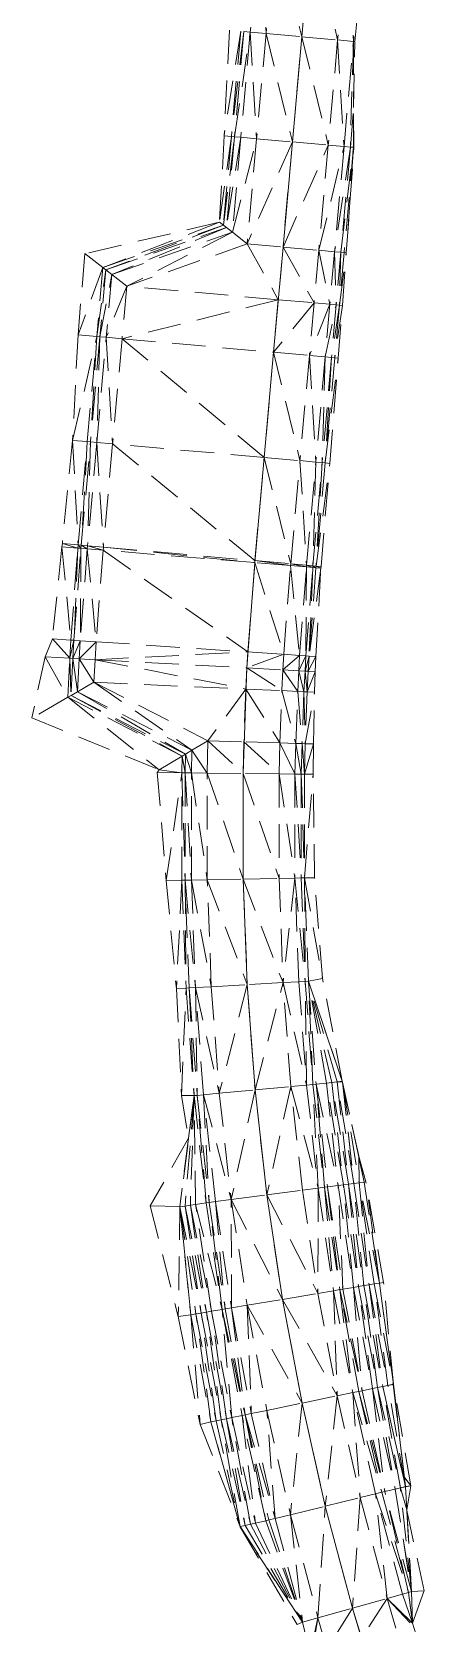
# Model space of a CAD drawing. Header units: metres. Extents: x -162 to 309, y -515 to 446.
# Drawn here: x -161.9 to -123.9, y 172.9 to 323.5 of the extents above; entities that cross this region are included whole.
import ezdxf

# ---------------------------------------------------------------- set-up
doc = ezdxf.new("R2010")
doc.units = ezdxf.units.M
doc.linetypes.add('HIDDEN', pattern=[9.525, 6.35, -3.175])
doc.layers.add('SURF30BREAK', color=8, linetype='Continuous', lineweight=0)
doc.layers.add('SURF31FEATURE', color=8, linetype='Continuous', lineweight=0)

msp = doc.modelspace()

# ---------------------------------------------------------------- linework, layer by layer
at = {"layer": 'SURF30BREAK', "color": 30, "linetype": 'HIDDEN', "lineweight": 0, "ltscale": 0.5}
for p, q in [((-140.37, 333.47, 268.75), (-141.26, 323.51, 269.16)), ((-140.37, 333.47, 268.75), (-139.76, 323.37, 269.13)), ((-138.87, 333.33, 268.72), (-139.76, 323.37, 269.13)), ((-138.87, 333.33, 268.72), (-136.38, 323.07, 269.04)), ((-136.38, 323.07, 269.04), (-135.49, 333.03, 268.63)), ((-135.49, 333.03, 268.63), (-132.99, 322.77, 268.96)), ((-132.1, 332.73, 268.55), (-132.99, 322.77, 268.96)), ((-132.1, 332.73, 268.55), (-131.5, 322.63, 268.99)), ((-130.61, 332.59, 268.58), (-131.5, 322.63, 268.99)), ((-130.61, 332.59, 268.58), (-131.38, 322.63, 268.91)), ((-131.38, 322.63, 268.91), (-130.31, 332.57, 268.38)), ((-143.24, 323.68, 270.25), (-143.73, 313.69, 270.35)), ((-142.16, 323.59, 269.16), (-143.73, 313.69, 270.35)), ((-142.16, 323.59, 269.16), (-143.05, 313.63, 269.67)), ((-141.86, 323.56, 268.86), (-143.05, 313.63, 269.67)), ((-141.86, 323.56, 268.86), (-142.75, 313.6, 269.37)), ((-142.75, 313.6, 269.37), (-141.26, 323.51, 269.16)), ((-141.26, 323.51, 269.16), (-142.15, 313.55, 269.67)), ((-141.86, 323.56, 268.86), (-141.26, 323.51, 269.16)), ((-141.26, 323.51, 269.16), (-139.76, 323.37, 269.13)), ((-141.26, 323.51, 269.16), (-140.66, 313.41, 269.64)), ((-139.76, 323.37, 269.13), (-140.66, 313.41, 269.64)), ((-139.76, 323.37, 269.13), (-136.38, 323.07, 269.04)), ((-139.76, 323.37, 269.13), (-137.27, 313.11, 269.55)), ((-137.27, 313.11, 269.55), (-136.38, 323.07, 269.04)), ((-136.38, 323.07, 269.04), (-132.99, 322.77, 268.96)), ((-136.38, 323.07, 269.04), (-133.88, 312.81, 269.47)), ((-132.99, 322.77, 268.96), (-133.88, 312.81, 269.47)), ((-132.99, 322.77, 268.96), (-131.5, 322.63, 268.99)), ((-132.99, 322.77, 268.96), (-132.39, 312.67, 269.5)), ((-132.39, 312.67, 269.5), (-131.5, 322.63, 268.99)), ((-131.5, 322.63, 268.99), (-131.79, 312.62, 269.2)), ((-131.5, 322.63, 268.99), (-131.38, 322.63, 268.91)), ((-131.5, 322.63, 268.99), (-131.49, 316.37, 269.31)), ((-131.49, 316.37, 269.31), (-131.38, 322.63, 268.91)), ((-131.79, 312.62, 269.2), (-131.49, 316.37, 269.31)), ((-131.49, 312.6, 269.5), (-131.49, 316.37, 269.31)), ((-131.45, 312.59, 269.54), (-131.49, 316.37, 269.31)), ((-143.73, 313.69, 270.35), (-144.17, 305.5, 270.65)), ((-143.05, 313.63, 269.67), (-144.17, 305.5, 270.65)), ((-143.05, 313.63, 269.67), (-143.8, 305.21, 270.17)), ((-143.8, 305.21, 270.17), (-142.75, 313.6, 269.37)), ((-143.73, 313.69, 270.35), (-143.05, 313.63, 269.67)), ((-142.75, 313.6, 269.37), (-143.52, 304.99, 269.87)), ((-142.15, 313.55, 269.67), (-143.52, 304.99, 269.87)), ((-143.05, 313.63, 269.67), (-142.75, 313.6, 269.37)), ((-142.15, 313.55, 269.67), (-142.95, 304.55, 270.17)), ((-142.75, 313.6, 269.37), (-142.15, 313.55, 269.67)), ((-140.66, 313.41, 269.64), (-142.15, 313.55, 269.67)), ((-142.95, 304.55, 270.17), (-140.66, 313.41, 269.64)), ((-140.66, 313.41, 269.64), (-141.55, 303.45, 270.14)), ((-137.27, 313.11, 269.55), (-141.55, 303.45, 270.14)), ((-140.66, 313.41, 269.64), (-137.27, 313.11, 269.55)), ((-137.27, 313.11, 269.55), (-138.16, 303.15, 270.06)), ((-138.16, 303.15, 270.06), (-133.88, 312.81, 269.47)), ((-137.27, 313.11, 269.55), (-133.88, 312.81, 269.47)), ((-133.88, 312.81, 269.47), (-134.77, 302.85, 269.97)), ((-134.77, 302.85, 269.97), (-132.39, 312.67, 269.5)), ((-133.88, 312.81, 269.47), (-132.39, 312.67, 269.5)), ((-132.39, 312.67, 269.5), (-133.28, 302.71, 270)), ((-131.79, 312.62, 269.2), (-133.28, 302.71, 270)), ((-131.79, 312.62, 269.2), (-132.68, 302.66, 269.7)), ((-132.68, 302.66, 269.7), (-131.49, 312.59, 269.5)), ((-132.39, 312.67, 269.5), (-131.79, 312.62, 269.2)), ((-131.49, 312.59, 269.5), (-132.38, 302.63, 270)), ((-132.18, 302.61, 270.21), (-131.45, 312.59, 269.54)), ((-131.49, 312.59, 269.5), (-132.18, 302.61, 270.21)), ((-131.79, 312.62, 269.2), (-131.49, 312.6, 269.5)), ((-131.49, 312.59, 269.5), (-131.79, 312.62, 269.2)), ((-131.49, 312.6, 269.5), (-131.49, 312.59, 269.5)), ((-131.45, 312.59, 269.54), (-131.49, 312.6, 269.5)), ((-131.45, 312.59, 269.54), (-131.49, 312.59, 269.5)), ((-144.17, 305.5, 270.65), (-156.91, 302.53, 272.87)), ((-144.17, 305.5, 270.65), (-155.2, 301.21, 270.7)), ((-155.2, 301.21, 270.7), (-143.8, 305.21, 270.17)), ((-143.8, 305.21, 270.17), (-154.92, 300.99, 270.4)), ((-154.92, 300.99, 270.4), (-143.52, 304.99, 269.87)), ((-143.52, 304.99, 269.87), (-154.36, 300.55, 270.7)), ((-154.36, 300.55, 270.7), (-142.95, 304.55, 270.17)), ((-142.95, 304.55, 270.17), (-152.95, 299.45, 270.67)), ((-144.17, 305.5, 270.65), (-143.8, 305.21, 270.17)), ((-143.8, 305.21, 270.17), (-143.52, 304.99, 269.87)), ((-143.52, 304.99, 269.87), (-142.95, 304.55, 270.17)), ((-142.95, 304.55, 270.17), (-141.55, 303.45, 270.14)), ((-141.55, 303.45, 270.14), (-152.95, 299.45, 270.67)), ((-141.55, 303.45, 270.14), (-138.16, 303.15, 270.06)), ((-141.55, 303.45, 270.14), (-138.61, 298.17, 270.31)), ((-138.16, 303.15, 270.06), (-138.61, 298.17, 270.31)), ((-138.16, 303.15, 270.06), (-134.77, 302.85, 269.97)), ((-138.16, 303.15, 270.06), (-135.22, 297.87, 270.23)), ((-156.91, 302.53, 272.87), (-157.56, 294.84, 272.74)), ((-156.91, 302.53, 272.87), (-155.2, 301.21, 270.7)), ((-134.77, 302.85, 269.97), (-135.22, 297.87, 270.23)), ((-134.77, 302.85, 269.97), (-133.28, 302.71, 270)), ((-134.77, 302.85, 269.97), (-133.73, 297.73, 270.26)), ((-133.28, 302.71, 270), (-133.73, 297.73, 270.26)), ((-133.28, 302.71, 270), (-132.68, 302.66, 269.7)), ((-133.28, 302.71, 270), (-133.13, 297.68, 269.96)), ((-132.68, 302.66, 269.7), (-133.13, 297.68, 269.96)), ((-132.68, 302.66, 269.7), (-132.83, 297.65, 270.26)), ((-132.38, 302.63, 270), (-132.83, 297.65, 270.26)), ((-132.83, 297.65, 270.26), (-132.18, 302.61, 270.21)), ((-132.68, 302.66, 269.7), (-132.38, 302.63, 270)), ((-132.54, 297.63, 270.55), (-132.18, 302.61, 270.21)), ((-132.38, 302.63, 270), (-132.18, 302.61, 270.21)), ((-155.2, 301.21, 270.7), (-157.56, 294.84, 272.74)), ((-155.2, 301.21, 270.7), (-155.78, 294.69, 270.96)), ((-155.78, 294.69, 270.96), (-154.92, 300.99, 270.4)), ((-154.92, 300.99, 270.4), (-155.49, 294.66, 270.66)), ((-155.49, 294.66, 270.66), (-154.36, 300.55, 270.7)), ((-155.2, 301.21, 270.7), (-154.92, 300.99, 270.4)), ((-154.92, 300.99, 270.4), (-154.36, 300.55, 270.7)), ((-154.36, 300.55, 270.7), (-154.89, 294.61, 270.96)), ((-154.36, 300.55, 270.7), (-152.95, 299.45, 270.67)), ((-152.95, 299.45, 270.67), (-154.89, 294.61, 270.96)), ((-152.95, 299.45, 270.67), (-153.39, 294.47, 270.93)), ((-138.61, 298.17, 270.31), (-152.95, 299.45, 270.67)), ((-138.61, 298.17, 270.31), (-153.39, 294.47, 270.93)), ((-138.61, 298.17, 270.31), (-139.05, 293.19, 270.57)), ((-135.22, 297.87, 270.23), (-139.05, 293.19, 270.57)), ((-138.61, 298.17, 270.31), (-135.22, 297.87, 270.23)), ((-135.22, 297.87, 270.23), (-135.67, 292.89, 270.48)), ((-133.73, 297.73, 270.26), (-135.67, 292.89, 270.48)), ((-135.22, 297.87, 270.23), (-133.73, 297.73, 270.26)), ((-133.73, 297.73, 270.26), (-134.17, 292.75, 270.51)), ((-134.17, 292.75, 270.51), (-133.13, 297.68, 269.96)), ((-133.73, 297.73, 270.26), (-133.13, 297.68, 269.96)), ((-133.13, 297.68, 269.96), (-133.57, 292.7, 270.21)), ((-132.83, 297.65, 270.26), (-133.57, 292.7, 270.21)), ((-132.83, 297.65, 270.26), (-133.27, 292.67, 270.51)), ((-132.54, 297.63, 270.55), (-133.27, 292.67, 270.51)), ((-133.13, 297.68, 269.96), (-132.83, 297.65, 270.26)), ((-132.95, 292.64, 270.84), (-132.54, 297.63, 270.55)), ((-132.83, 297.65, 270.26), (-132.54, 297.63, 270.55)), ((-157.56, 294.84, 272.74), (-158.07, 284.85, 272.86)), ((-158.07, 284.85, 272.86), (-155.78, 294.69, 270.96)), ((-157.56, 294.84, 272.74), (-155.78, 294.69, 270.96)), ((-156.68, 284.73, 271.47), (-155.78, 294.69, 270.96)), ((-155.78, 294.69, 270.96), (-156.38, 284.7, 271.17)), ((-155.49, 294.66, 270.66), (-156.38, 284.7, 271.17)), ((-155.78, 294.69, 270.96), (-155.49, 294.66, 270.66)), ((-155.49, 294.66, 270.66), (-155.78, 284.65, 271.47)), ((-155.78, 284.65, 271.47), (-154.89, 294.61, 270.96)), ((-155.49, 294.66, 270.66), (-154.89, 294.61, 270.96)), ((-154.89, 294.61, 270.96), (-153.39, 294.47, 270.93)), ((-154.89, 294.61, 270.96), (-154.29, 284.51, 271.44)), ((-153.39, 294.47, 270.93), (-154.29, 284.51, 271.44)), ((-153.39, 294.47, 270.93), (-139.05, 293.19, 270.57)), ((-153.39, 294.47, 270.93), (-139.94, 283.23, 271.08)), ((-139.05, 293.19, 270.57), (-139.94, 283.23, 271.08)), ((-139.05, 293.19, 270.57), (-135.67, 292.89, 270.48)), ((-139.05, 293.19, 270.57), (-136.56, 282.93, 270.99)), ((-135.67, 292.89, 270.48), (-136.56, 282.93, 270.99)), ((-135.67, 292.89, 270.48), (-134.17, 292.75, 270.51)), ((-135.67, 292.89, 270.48), (-135.06, 282.79, 271.02)), ((-134.17, 292.75, 270.51), (-135.06, 282.79, 271.02)), ((-134.17, 292.75, 270.51), (-134.46, 282.74, 270.72)), ((-133.57, 292.7, 270.21), (-134.46, 282.74, 270.72)), ((-134.17, 292.75, 270.51), (-133.57, 292.7, 270.21)), ((-133.57, 292.7, 270.21), (-134.17, 282.71, 271.02)), ((-133.27, 292.67, 270.51), (-134.17, 282.71, 271.02)), ((-134.17, 282.71, 271.02), (-132.95, 292.64, 270.84)), ((-133.74, 282.67, 271.45), (-132.95, 292.64, 270.84)), ((-133.57, 292.7, 270.21), (-133.27, 292.67, 270.51)), ((-133.27, 292.67, 270.51), (-132.95, 292.64, 270.84)), ((-158.07, 284.85, 272.86), (-159.04, 275.09, 273.46)), ((-158.07, 284.85, 272.86), (-156.68, 284.73, 271.47)), ((-158.07, 284.85, 272.86), (-157.55, 274.95, 271.96)), ((-157.55, 274.95, 271.96), (-156.68, 284.73, 271.47)), ((-156.68, 284.73, 271.47), (-157.25, 274.93, 271.66)), ((-157.25, 274.93, 271.66), (-156.38, 284.7, 271.17)), ((-156.68, 284.73, 271.47), (-156.38, 284.7, 271.17)), ((-156.38, 284.7, 271.17), (-156.65, 274.87, 271.96)), ((-155.78, 284.65, 271.47), (-156.65, 274.87, 271.96)), ((-156.38, 284.7, 271.17), (-155.78, 284.65, 271.47)), ((-155.78, 284.65, 271.47), (-154.29, 284.51, 271.44)), ((-155.78, 284.65, 271.47), (-155.16, 274.74, 271.93)), ((-154.29, 284.51, 271.44), (-155.16, 274.74, 271.93)), ((-139.94, 283.23, 271.08), (-154.29, 284.51, 271.44)), ((-154.29, 284.51, 271.44), (-140.82, 273.46, 271.57)), ((-140.82, 273.46, 271.57), (-139.94, 283.23, 271.08)), ((-139.94, 283.23, 271.08), (-136.56, 282.93, 270.99)), ((-139.94, 283.23, 271.08), (-137.43, 273.16, 271.48)), ((-137.43, 273.16, 271.48), (-136.56, 282.93, 270.99)), ((-136.56, 282.93, 270.99), (-135.06, 282.79, 271.02)), ((-136.56, 282.93, 270.99), (-135.94, 273.03, 271.51)), ((-135.94, 273.03, 271.51), (-135.06, 282.79, 271.02)), ((-135.06, 282.79, 271.02), (-135.34, 272.98, 271.21)), ((-135.34, 272.98, 271.21), (-134.46, 282.74, 270.72)), ((-135.06, 282.79, 271.02), (-134.46, 282.74, 270.72)), ((-134.46, 282.74, 270.72), (-135.04, 272.95, 271.51)), ((-134.17, 282.71, 271.02), (-135.04, 272.95, 271.51)), ((-135.04, 272.95, 271.51), (-133.74, 282.67, 271.45)), ((-134.56, 272.91, 271.99), (-133.74, 282.67, 271.45)), ((-134.46, 282.74, 270.72), (-134.17, 282.71, 271.02)), ((-134.17, 282.71, 271.02), (-133.74, 282.67, 271.45)), ((-159.08, 274.77, 273.48), (-159.98, 266.06, 274.27)), ((-159.04, 275.09, 273.46), (-159.08, 274.77, 273.48)), ((-157.58, 274.65, 271.97), (-159.08, 274.77, 273.48)), ((-159.08, 274.77, 273.48), (-158.24, 265.94, 272.53)), ((-159.04, 275.09, 273.46), (-157.55, 274.95, 271.96)), ((-159.04, 275.09, 273.46), (-157.58, 274.65, 271.97)), ((-158.24, 265.94, 272.53), (-157.58, 274.65, 271.97)), ((-157.58, 274.65, 271.97), (-157.94, 265.92, 272.23)), ((-157.94, 265.92, 272.23), (-157.28, 274.63, 271.67)), ((-157.58, 274.65, 271.97), (-157.55, 274.95, 271.96)), ((-157.58, 274.65, 271.97), (-157.28, 274.63, 271.67)), ((-157.55, 274.95, 271.96), (-157.25, 274.93, 271.66)), ((-157.55, 274.95, 271.96), (-157.28, 274.63, 271.67)), ((-157.28, 274.63, 271.67), (-157.34, 265.88, 272.53)), ((-156.68, 274.58, 271.97), (-157.34, 265.88, 272.53)), ((-157.25, 274.93, 271.66), (-157.28, 274.63, 271.67)), ((-157.28, 274.63, 271.67), (-156.68, 274.58, 271.97)), ((-157.25, 274.93, 271.66), (-156.65, 274.87, 271.96)), ((-157.25, 274.93, 271.66), (-156.68, 274.58, 271.97)), ((-156.65, 274.87, 271.96), (-156.68, 274.58, 271.97)), ((-156.68, 274.58, 271.97), (-155.19, 274.45, 271.94)), ((-156.68, 274.58, 271.97), (-155.85, 265.78, 272.5)), ((-156.65, 274.87, 271.96), (-155.16, 274.74, 271.93)), ((-156.65, 274.87, 271.96), (-155.19, 274.45, 271.94)), ((-155.19, 274.45, 271.94), (-155.85, 265.78, 272.5)), ((-155.16, 274.74, 271.93), (-155.19, 274.45, 271.94)), ((-140.83, 273.27, 271.58), (-155.19, 274.45, 271.94)), ((-155.19, 274.45, 271.94), (-141.48, 264.82, 271.93)), ((-155.16, 274.74, 271.93), (-140.82, 273.46, 271.57)), ((-155.16, 274.74, 271.93), (-140.83, 273.27, 271.58)), ((-141.48, 264.82, 271.93), (-140.83, 273.27, 271.58)), ((-140.82, 273.46, 271.57), (-140.83, 273.27, 271.58)), ((-137.45, 272.99, 271.49), (-140.83, 273.27, 271.58)), ((-140.83, 273.27, 271.58), (-138.09, 264.59, 271.79)), ((-140.82, 273.46, 271.57), (-137.43, 273.16, 271.48)), ((-140.82, 273.46, 271.57), (-137.45, 272.99, 271.49)), ((-138.09, 264.59, 271.79), (-137.45, 272.99, 271.49)), ((-137.43, 273.16, 271.48), (-137.45, 272.99, 271.49)), ((-135.95, 272.87, 271.52), (-137.45, 272.99, 271.49)), ((-137.45, 272.99, 271.49), (-136.59, 264.49, 271.82)), ((-137.43, 273.16, 271.48), (-135.94, 273.03, 271.51)), ((-137.43, 273.16, 271.48), (-135.95, 272.87, 271.52)), ((-136.59, 264.49, 271.82), (-135.95, 272.87, 271.52)), ((-135.95, 272.87, 271.52), (-135.99, 264.45, 271.52)), ((-135.99, 264.45, 271.52), (-135.35, 272.82, 271.22)), ((-135.94, 273.03, 271.51), (-135.95, 272.87, 271.52)), ((-135.35, 272.82, 271.22), (-135.95, 272.87, 271.52)), ((-135.94, 273.03, 271.51), (-135.34, 272.98, 271.21)), ((-135.94, 273.03, 271.51), (-135.35, 272.82, 271.22)), ((-135.35, 272.82, 271.22), (-135.69, 264.43, 271.82)), ((-135.05, 272.79, 271.52), (-135.69, 264.43, 271.82)), ((-134.58, 272.75, 272), (-135.69, 264.43, 271.82)), ((-135.34, 272.98, 271.21), (-135.35, 272.82, 271.22)), ((-135.35, 272.82, 271.22), (-135.05, 272.79, 271.52)), ((-135.34, 272.98, 271.21), (-135.04, 272.95, 271.51)), ((-135.34, 272.98, 271.21), (-135.05, 272.79, 271.52)), ((-135.04, 272.95, 271.51), (-135.05, 272.79, 271.52)), ((-134.58, 272.75, 272), (-135.05, 272.79, 271.52)), ((-135.05, 264.39, 272.47), (-134.58, 272.75, 272)), ((-135.04, 272.95, 271.51), (-134.56, 272.91, 271.99)), ((-135.04, 272.95, 271.51), (-134.58, 272.75, 272)), ((-134.58, 272.75, 272), (-134.56, 272.91, 271.99)), ((-159.98, 266.06, 274.27), (-160.67, 264.34, 274.92)), ((-159.98, 266.06, 274.27), (-158.24, 265.94, 272.53)), ((-159.98, 266.06, 274.27), (-158.34, 264.21, 272.6)), ((-158.24, 265.94, 272.53), (-158.34, 264.21, 272.6)), ((-158.34, 264.21, 272.6), (-157.94, 265.92, 272.23)), ((-158.24, 265.94, 272.53), (-157.94, 265.92, 272.23)), ((-157.94, 265.92, 272.23), (-158.04, 264.2, 272.3)), ((-157.34, 265.88, 272.53), (-158.04, 264.2, 272.3)), ((-157.94, 265.92, 272.23), (-157.34, 265.88, 272.53)), ((-157.34, 265.88, 272.53), (-157.44, 264.16, 272.6)), ((-157.44, 264.16, 272.6), (-155.85, 265.78, 272.5)), ((-157.34, 265.88, 272.53), (-155.85, 265.78, 272.5)), ((-155.85, 265.78, 272.5), (-155.95, 264.08, 272.57)), ((-155.85, 265.78, 272.5), (-141.48, 264.82, 271.93)), ((-160.67, 264.34, 274.92), (-161.93, 258.56, 276.58)), ((-160.67, 264.34, 274.92), (-158.34, 264.21, 272.6)), ((-160.67, 264.34, 274.92), (-158.53, 260.52, 272.66)), ((-158.53, 260.52, 272.66), (-158.34, 264.21, 272.6)), ((-158.34, 264.21, 272.6), (-158.04, 264.2, 272.3)), ((-158.34, 264.21, 272.6), (-158.22, 260.7, 272.36)), ((-158.04, 264.2, 272.3), (-158.22, 260.7, 272.36)), ((-158.04, 264.2, 272.3), (-157.44, 264.16, 272.6)), ((-158.04, 264.2, 272.3), (-157.6, 261.05, 272.66)), ((-157.44, 264.16, 272.6), (-157.6, 261.05, 272.66)), ((-157.44, 264.16, 272.6), (-155.95, 264.08, 272.57)), ((-157.44, 264.16, 272.6), (-156.06, 261.94, 272.63)), ((-155.95, 264.08, 272.57), (-156.06, 261.94, 272.63)), ((-155.95, 264.08, 272.57), (-141.48, 264.82, 271.93)), ((-155.95, 264.08, 272.57), (-141.57, 263.3, 271.99)), ((-155.95, 264.08, 272.57), (-141.67, 261.3, 272.05)), ((-141.48, 264.82, 271.93), (-141.57, 263.3, 271.99)), ((-138.09, 264.59, 271.79), (-141.57, 263.3, 271.99)), ((-141.48, 264.82, 271.93), (-138.09, 264.59, 271.79)), ((-138.09, 264.59, 271.79), (-138.17, 263.11, 271.86)), ((-136.59, 264.49, 271.82), (-138.17, 263.11, 271.86)), ((-138.09, 264.59, 271.79), (-136.59, 264.49, 271.82)), ((-136.59, 264.49, 271.82), (-136.67, 263.03, 271.89)), ((-136.67, 263.03, 271.89), (-135.99, 264.45, 271.52)), ((-136.59, 264.49, 271.82), (-135.99, 264.45, 271.52)), ((-135.99, 264.45, 271.52), (-136.08, 263, 271.59)), ((-136.08, 263, 271.59), (-135.69, 264.43, 271.82)), ((-135.99, 264.45, 271.52), (-135.69, 264.43, 271.82)), ((-135.69, 264.43, 271.82), (-135.78, 262.98, 271.89)), ((-135.05, 264.39, 272.47), (-135.78, 262.98, 271.89)), ((-135.69, 264.43, 271.82), (-135.05, 264.39, 272.47)), ((-135.12, 262.94, 272.55), (-135.05, 264.39, 272.47)), ((-141.57, 263.3, 271.99), (-141.67, 261.3, 272.05)), ((-141.57, 263.3, 271.99), (-138.17, 263.11, 271.86)), ((-141.57, 263.3, 271.99), (-138.27, 261.15, 271.92)), ((-138.27, 261.15, 271.92), (-138.17, 263.11, 271.86)), ((-138.17, 263.11, 271.86), (-136.67, 263.03, 271.89)), ((-138.17, 263.11, 271.86), (-136.77, 261.08, 271.95)), ((-136.77, 261.08, 271.95), (-136.67, 263.03, 271.89)), ((-136.67, 263.03, 271.89), (-136.08, 263, 271.59)), ((-136.67, 263.03, 271.89), (-136.18, 261.05, 271.65)), ((-136.18, 261.05, 271.65), (-136.08, 263, 271.59)), ((-136.08, 263, 271.59), (-135.78, 262.98, 271.89)), ((-136.08, 263, 271.59), (-135.88, 261.04, 271.95)), ((-135.78, 262.98, 271.89), (-135.88, 261.04, 271.95)), ((-135.88, 261.04, 271.95), (-135.12, 262.94, 272.55)), ((-135.78, 262.98, 271.89), (-135.12, 262.94, 272.55)), ((-135.17, 261.01, 272.66), (-135.12, 262.94, 272.55)), ((-158.22, 260.7, 272.36), (-158.53, 260.52, 272.66)), ((-157.6, 261.05, 272.66), (-158.22, 260.7, 272.36)), ((-158.22, 260.7, 272.36), (-147.39, 255.14, 272.08)), ((-158.22, 260.7, 272.36), (-147.69, 254.96, 272.38)), ((-156.06, 261.94, 272.63), (-157.6, 261.05, 272.66)), ((-157.6, 261.05, 272.66), (-146.78, 255.5, 272.38)), ((-157.6, 261.05, 272.66), (-147.39, 255.14, 272.08)), ((-156.06, 261.94, 272.63), (-141.67, 261.3, 272.05)), ((-156.06, 261.94, 272.63), (-145.26, 256.41, 272.35)), ((-156.06, 261.94, 272.63), (-146.78, 255.5, 272.38)), ((-141.67, 261.3, 272.05), (-145.26, 256.41, 272.35)), ((-141.67, 261.3, 272.05), (-141.86, 256.3, 272.21)), ((-141.67, 261.3, 272.05), (-138.27, 261.15, 271.92)), ((-141.67, 261.3, 272.05), (-138.46, 256.2, 272.07)), ((-138.46, 256.2, 272.07), (-138.27, 261.15, 271.92)), ((-138.27, 261.15, 271.92), (-136.77, 261.08, 271.95)), ((-138.27, 261.15, 271.92), (-136.96, 256.15, 272.1)), ((-136.96, 256.15, 272.1), (-136.77, 261.08, 271.95)), ((-136.77, 261.08, 271.95), (-136.18, 261.05, 271.65)), ((-136.77, 261.08, 271.95), (-136.36, 256.13, 271.8)), ((-136.18, 261.05, 271.65), (-136.36, 256.13, 271.8)), ((-136.18, 261.05, 271.65), (-135.88, 261.04, 271.95)), ((-136.18, 261.05, 271.65), (-136.06, 256.12, 272.1)), ((-135.88, 261.04, 271.95), (-136.06, 256.12, 272.1)), ((-136.06, 256.12, 272.1), (-135.17, 261.01, 272.66)), ((-135.88, 261.04, 271.95), (-135.17, 261.01, 272.66)), ((-135.27, 256.1, 272.9), (-135.17, 261.01, 272.66)), ((-158.53, 260.52, 272.66), (-161.93, 258.56, 276.58)), ((-147.69, 254.96, 272.38), (-158.53, 260.52, 272.66)), ((-158.53, 260.52, 272.66), (-149.87, 253.66, 274.91)), ((-161.93, 258.56, 276.58), (-149.87, 253.66, 274.91)), ((-146.78, 255.5, 272.38), (-145.26, 256.41, 272.35)), ((-145.26, 256.41, 272.35), (-145.33, 253.34, 272.44)), ((-145.26, 256.41, 272.35), (-141.86, 256.3, 272.21)), ((-145.26, 256.41, 272.35), (-141.93, 253.3, 272.3)), ((-141.86, 256.3, 272.21), (-141.93, 253.3, 272.3)), ((-138.46, 256.2, 272.07), (-141.86, 256.3, 272.21)), ((-141.86, 256.3, 272.21), (-138.53, 253.26, 272.17)), ((-138.53, 253.26, 272.17), (-138.46, 256.2, 272.07)), ((-138.46, 256.2, 272.07), (-136.96, 256.15, 272.1)), ((-138.46, 256.2, 272.07), (-137.03, 253.25, 272.2)), ((-147.69, 254.96, 272.38), (-149.87, 253.66, 274.91)), ((-147.73, 253.37, 272.47), (-147.69, 254.96, 272.38)), ((-147.39, 255.14, 272.08), (-147.69, 254.96, 272.38)), ((-147.69, 254.96, 272.38), (-147.43, 253.37, 272.17)), ((-147.43, 253.37, 272.17), (-147.39, 255.14, 272.08)), ((-146.78, 255.5, 272.38), (-147.39, 255.14, 272.08)), ((-147.39, 255.14, 272.08), (-146.83, 253.36, 272.47)), ((-146.83, 253.36, 272.47), (-146.78, 255.5, 272.38)), ((-146.78, 255.5, 272.38), (-145.33, 253.34, 272.44)), ((-136.96, 256.15, 272.1), (-137.03, 253.25, 272.2)), ((-136.96, 256.15, 272.1), (-136.36, 256.13, 271.8)), ((-136.96, 256.15, 272.1), (-136.43, 253.24, 271.9)), ((-136.36, 256.13, 271.8), (-136.43, 253.24, 271.9)), ((-136.36, 256.13, 271.8), (-136.06, 256.12, 272.1)), ((-136.36, 256.13, 271.8), (-136.13, 253.24, 272.2)), ((-136.06, 256.12, 272.1), (-136.13, 253.24, 272.2)), ((-136.13, 253.24, 272.2), (-135.27, 256.1, 272.9)), ((-136.06, 256.12, 272.1), (-135.27, 256.1, 272.9)), ((-135.32, 253.23, 273.01), (-135.27, 256.1, 272.9)), ((-149.87, 253.66, 274.91), (-150.06, 253.4, 274.79)), ((-147.73, 253.37, 272.47), (-150.06, 253.4, 274.79)), ((-150.06, 253.4, 274.79), (-149.21, 243.16, 274.16)), ((-149.87, 253.66, 274.91), (-147.73, 253.37, 272.47)), ((-149.21, 243.16, 274.16), (-147.73, 253.37, 272.47)), ((-147.73, 253.37, 272.47), (-147.43, 253.37, 272.17)), ((-147.73, 253.37, 272.47), (-147.43, 243.2, 272.38)), ((-147.73, 243.19, 272.68), (-147.73, 253.37, 272.47)), ((-147.43, 253.37, 272.17), (-146.83, 253.36, 272.47)), ((-147.43, 253.37, 272.17), (-146.83, 243.21, 272.68)), ((-147.43, 253.37, 272.17), (-147.43, 243.2, 272.38)), ((-146.83, 253.36, 272.47), (-145.33, 253.34, 272.44)), ((-146.83, 253.36, 272.47), (-145.33, 243.24, 272.65)), ((-146.83, 243.21, 272.68), (-146.83, 253.36, 272.47)), ((-145.33, 253.34, 272.44), (-141.93, 253.3, 272.3)), ((-145.33, 253.34, 272.44), (-141.93, 243.3, 272.51)), ((-145.33, 243.24, 272.65), (-145.33, 253.34, 272.44)), ((-138.53, 253.26, 272.17), (-141.93, 253.3, 272.3)), ((-141.93, 253.3, 272.3), (-138.53, 243.37, 272.38)), ((-141.93, 253.3, 272.3), (-141.93, 243.3, 272.51)), ((-138.53, 253.26, 272.17), (-137.03, 253.25, 272.2)), ((-138.53, 253.26, 272.17), (-137.03, 243.4, 272.41)), ((-138.53, 253.26, 272.17), (-138.53, 243.37, 272.38)), ((-137.03, 253.25, 272.2), (-136.43, 253.24, 271.9)), ((-137.03, 253.25, 272.2), (-136.43, 243.41, 272.11)), ((-137.03, 253.25, 272.2), (-137.03, 243.4, 272.41)), ((-136.43, 253.24, 271.9), (-136.13, 253.24, 272.2)), ((-136.43, 253.24, 271.9), (-136.13, 243.41, 272.41)), ((-136.43, 253.24, 271.9), (-136.43, 243.41, 272.11)), ((-136.13, 253.24, 272.2), (-135.32, 253.23, 273.01)), ((-136.13, 253.24, 272.2), (-136.13, 243.41, 272.41)), ((-136.13, 243.41, 272.41), (-135.32, 253.23, 273.01)), ((-135.17, 243.43, 273.36), (-135.32, 253.23, 273.01)), ((-149.21, 243.16, 274.16), (-147.73, 243.19, 272.68)), ((-149.21, 243.16, 274.16), (-148.25, 232.94, 273.69)), ((-147.73, 243.19, 272.68), (-148.25, 232.94, 273.69)), ((-147.73, 243.19, 272.68), (-147.43, 243.2, 272.38)), ((-147.73, 243.19, 272.68), (-147.34, 232.99, 272.78)), ((-147.43, 243.2, 272.38), (-146.83, 243.21, 272.68)), ((-147.43, 243.2, 272.38), (-146.44, 233.04, 272.78)), ((-147.43, 243.2, 272.38), (-147.34, 232.99, 272.78)), ((-147.04, 233, 272.48), (-147.43, 243.2, 272.38)), ((-146.83, 243.21, 272.68), (-145.33, 243.24, 272.65)), ((-146.83, 243.21, 272.68), (-144.95, 233.12, 272.75)), ((-146.83, 243.21, 272.68), (-146.44, 233.04, 272.78)), ((-145.33, 243.24, 272.65), (-141.93, 243.3, 272.51)), ((-145.33, 243.24, 272.65), (-141.55, 233.31, 272.62)), ((-144.95, 233.12, 272.75), (-145.33, 243.24, 272.65)), ((-141.93, 243.3, 272.51), (-138.53, 243.37, 272.38)), ((-141.93, 243.3, 272.51), (-138.16, 233.5, 272.48)), ((-141.93, 243.3, 272.51), (-141.55, 233.31, 272.62)), ((-138.53, 243.37, 272.38), (-137.03, 243.4, 272.41)), ((-138.53, 243.37, 272.38), (-138.16, 233.5, 272.48)), ((-137.03, 243.4, 272.41), (-138.16, 233.5, 272.48)), ((-137.03, 243.4, 272.41), (-136.43, 243.41, 272.11)), ((-137.03, 243.4, 272.41), (-136.06, 233.62, 272.21)), ((-136.66, 233.59, 272.51), (-137.03, 243.4, 272.41)), ((-136.43, 243.41, 272.11), (-136.13, 243.41, 272.41)), ((-136.43, 243.41, 272.11), (-136.06, 233.62, 272.21)), ((-136.13, 243.41, 272.41), (-135.17, 243.43, 273.36)), ((-136.13, 243.41, 272.41), (-134.43, 233.88, 273.87)), ((-136.13, 243.41, 272.41), (-136.06, 233.62, 272.21)), ((-135.76, 233.64, 272.51), (-136.13, 243.41, 272.41)), ((-134.43, 233.88, 273.87), (-135.17, 243.43, 273.36)), ((-138.16, 233.5, 272.48), (-136.66, 233.59, 272.51)), ((-136.66, 233.59, 272.51), (-136.06, 233.62, 272.21)), ((-136.66, 233.59, 272.51), (-135.93, 223.8, 272.51)), ((-136.06, 233.62, 272.21), (-135.76, 233.64, 272.51)), ((-136.06, 233.62, 272.21), (-135.33, 223.85, 272.21)), ((-135.93, 223.8, 272.51), (-136.06, 233.62, 272.21)), ((-135.76, 233.64, 272.51), (-134.43, 233.88, 273.87)), ((-135.76, 233.64, 272.51), (-132.56, 224.16, 276.61)), ((-135.76, 233.64, 272.51), (-135.03, 223.88, 272.31)), ((-135.33, 223.85, 272.21), (-135.76, 233.64, 272.51)), ((-134.04, 223.99, 273.31), (-135.76, 233.64, 272.51)), ((-133.54, 224.05, 274.31), (-135.76, 233.64, 272.51)), ((-133.04, 224.1, 275.31), (-135.76, 233.64, 272.51)), ((-132.55, 224.18, 276.61), (-135.76, 233.64, 272.51)), ((-132.55, 224.18, 276.61), (-134.43, 233.88, 273.87)), ((-148.25, 232.94, 273.69), (-147.34, 232.99, 272.78)), ((-148.25, 232.94, 273.69), (-147.76, 222.83, 273.96)), ((-147.76, 222.83, 273.96), (-147.34, 232.99, 272.78)), ((-147.34, 232.99, 272.78), (-147.04, 233, 272.48)), ((-147.34, 232.99, 272.78), (-146.58, 222.8, 272.78)), ((-147.04, 233, 272.48), (-146.44, 233.04, 272.78)), ((-147.04, 233, 272.48), (-146.28, 222.83, 272.48)), ((-147.04, 233, 272.48), (-146.58, 222.8, 272.78)), ((-146.44, 233.04, 272.78), (-144.95, 233.12, 272.75)), ((-146.44, 233.04, 272.78), (-144.19, 223.02, 272.75)), ((-146.44, 233.04, 272.78), (-146.28, 222.83, 272.48)), ((-145.69, 222.88, 272.78), (-146.44, 233.04, 272.78)), ((-144.95, 233.12, 272.75), (-141.55, 233.31, 272.62)), ((-144.95, 233.12, 272.75), (-144.19, 223.02, 272.75)), ((-141.55, 233.31, 272.62), (-144.19, 223.02, 272.75)), ((-138.16, 233.5, 272.48), (-141.55, 233.31, 272.62)), ((-141.55, 233.31, 272.62), (-140.81, 223.34, 272.62)), ((-140.81, 223.34, 272.62), (-138.16, 233.5, 272.48)), ((-138.16, 233.5, 272.48), (-135.93, 223.8, 272.51)), ((-137.42, 223.66, 272.48), (-138.16, 233.5, 272.48)), ((-145.69, 222.88, 272.78), (-144.19, 223.02, 272.75)), ((-144.19, 223.02, 272.75), (-140.81, 223.34, 272.62)), ((-144.19, 223.02, 272.75), (-143.06, 212.96, 272.65)), ((-140.81, 223.34, 272.62), (-143.06, 212.96, 272.65)), ((-140.81, 223.34, 272.62), (-137.42, 223.66, 272.48)), ((-140.81, 223.34, 272.62), (-139.69, 213.4, 272.51)), ((-137.42, 223.66, 272.48), (-139.69, 213.4, 272.51)), ((-137.42, 223.66, 272.48), (-135.93, 223.8, 272.51)), ((-137.42, 223.66, 272.48), (-134.83, 214.04, 272.41)), ((-136.32, 213.84, 272.38), (-137.42, 223.66, 272.48)), ((-135.93, 223.8, 272.51), (-135.33, 223.85, 272.21)), ((-135.93, 223.8, 272.51), (-134.83, 214.04, 272.41)), ((-135.33, 223.85, 272.21), (-135.03, 223.88, 272.31)), ((-135.33, 223.85, 272.21), (-134.24, 214.12, 272.11)), ((-134.83, 214.04, 272.41), (-135.33, 223.85, 272.21)), ((-135.03, 223.88, 272.31), (-134.04, 223.99, 273.31)), ((-135.03, 223.88, 272.31), (-132.95, 214.29, 273.21)), ((-135.03, 223.88, 272.31), (-133.94, 214.16, 272.21)), ((-134.24, 214.12, 272.11), (-135.03, 223.88, 272.31)), ((-134.04, 223.99, 273.31), (-133.54, 224.05, 274.31)), ((-134.04, 223.99, 273.31), (-132.95, 214.29, 273.21)), ((-132.45, 214.35, 274.21), (-134.04, 223.99, 273.31)), ((-133.54, 224.05, 274.31), (-133.04, 224.1, 275.31)), ((-133.54, 224.05, 274.31), (-132.45, 214.35, 274.21)), ((-131.96, 214.41, 275.21), (-133.54, 224.05, 274.31)), ((-133.04, 224.1, 275.31), (-132.56, 224.16, 276.61)), ((-133.04, 224.1, 275.31), (-132.54, 224.11, 276.31)), ((-133.04, 224.1, 275.31), (-131.96, 214.41, 275.21)), ((-131.46, 214.48, 276.21), (-133.04, 224.1, 275.31)), ((-132.55, 224.18, 276.61), (-132.56, 224.16, 276.61)), ((-132.56, 224.16, 276.61), (-132.55, 224.16, 276.3)), ((-132.56, 224.16, 276.61), (-132.54, 224.11, 276.31)), ((-132.55, 224.16, 276.31), (-132.55, 224.18, 276.61)), ((-132.55, 224.18, 276.61), (-132.55, 224.16, 276.3)), ((-130.97, 216.93, 277.74), (-132.55, 224.16, 276.31)), ((-132.53, 224.07, 276.32), (-132.55, 224.16, 276.31)), ((-132.55, 224.16, 276.31), (-130.98, 216.96, 277.82)), ((-132.55, 224.16, 276.3), (-132.55, 224.16, 276.31)), ((-132.55, 224.16, 276.3), (-132.54, 224.11, 276.31)), ((-132.54, 224.11, 276.31), (-132.55, 224.16, 276.31)), ((-132.53, 224.07, 276.32), (-132.54, 224.11, 276.31)), ((-132.54, 224.11, 276.31), (-131.46, 214.48, 276.21)), ((-130.98, 216.96, 277.82), (-132.53, 224.07, 276.32)), ((-132.53, 224.07, 276.32), (-130.96, 214.54, 277.21)), ((-132.53, 224.07, 276.32), (-131.46, 214.48, 276.21)), ((-146.58, 222.8, 272.78), (-147.92, 212.28, 275.48)), ((-147.76, 222.83, 273.96), (-146.58, 222.8, 272.78)), ((-147.76, 222.83, 273.96), (-147.1, 218.76, 274.21)), ((-146.58, 222.8, 272.78), (-147.42, 212.35, 274.48)), ((-147.1, 218.76, 274.21), (-146.58, 222.8, 272.78)), ((-146.58, 222.8, 272.78), (-146.93, 212.43, 273.48)), ((-146.58, 222.8, 272.78), (-146.28, 222.83, 272.48)), ((-146.58, 222.8, 272.78), (-145.44, 212.65, 272.68)), ((-146.43, 212.5, 272.48), (-146.58, 222.8, 272.78)), ((-146.28, 222.83, 272.48), (-145.69, 222.88, 272.78)), ((-146.28, 222.83, 272.48), (-145.15, 212.69, 272.38)), ((-145.44, 212.65, 272.68), (-146.28, 222.83, 272.48)), ((-145.69, 222.88, 272.78), (-143.06, 212.96, 272.65)), ((-145.69, 222.88, 272.78), (-145.15, 212.69, 272.38)), ((-144.55, 212.77, 272.68), (-145.69, 222.88, 272.78)), ((-147.1, 218.76, 274.21), (-150.74, 212.36, 274.61)), ((-147.1, 218.76, 274.21), (-147.92, 212.28, 275.48)), ((-147.1, 218.76, 274.21), (-147.92, 212.32, 276.48)), ((-130.96, 214.54, 277.21), (-130.98, 216.96, 277.74)), ((-130.98, 216.95, 277.82), (-130.98, 216.96, 277.74)), ((-130.98, 216.96, 277.74), (-130.98, 216.96, 277.82)), ((-130.97, 216.93, 277.74), (-130.98, 216.96, 277.74)), ((-130.97, 216.93, 277.74), (-130.98, 216.96, 277.82)), ((-130.98, 216.95, 277.82), (-130.97, 216.93, 277.74)), ((-130.98, 216.95, 277.82), (-130.47, 214.62, 278.21)), ((-130.31, 214.64, 278.1), (-130.97, 216.93, 277.74)), ((-130.47, 214.62, 278.21), (-130.97, 216.93, 277.74)), ((-136.32, 213.84, 272.38), (-134.83, 214.04, 272.41)), ((-134.83, 214.04, 272.41), (-134.86, 204.08, 272.17)), ((-134.83, 214.04, 272.41), (-134.24, 214.12, 272.11)), ((-134.83, 214.04, 272.41), (-133.38, 204.33, 272.2)), ((-134.24, 214.12, 272.11), (-133.94, 214.16, 272.21)), ((-134.24, 214.12, 272.11), (-132.79, 204.43, 271.9)), ((-134.24, 214.12, 272.11), (-133.38, 204.33, 272.2)), ((-133.94, 214.16, 272.21), (-132.95, 214.29, 273.21)), ((-133.94, 214.16, 272.21), (-132.49, 204.48, 272)), ((-133.94, 214.16, 272.21), (-132.79, 204.43, 271.9)), ((-132.95, 214.29, 273.21), (-132.45, 214.35, 274.21)), ((-132.95, 214.29, 273.21), (-131.5, 204.65, 273)), ((-132.49, 204.48, 272), (-132.95, 214.29, 273.21)), ((-132.45, 214.35, 274.21), (-131.96, 214.41, 275.21)), ((-132.45, 214.35, 274.21), (-131.01, 204.73, 274)), ((-131.5, 204.65, 273), (-132.45, 214.35, 274.21)), ((-131.96, 214.41, 275.21), (-131.46, 214.48, 276.21)), ((-131.96, 214.41, 275.21), (-130.52, 204.81, 275)), ((-131.96, 214.41, 275.21), (-131.01, 204.73, 274)), ((-130.96, 214.54, 277.21), (-131.46, 214.48, 276.21)), ((-131.46, 214.48, 276.21), (-130.02, 204.89, 276)), ((-130.52, 204.81, 275), (-131.46, 214.48, 276.21)), ((-130.96, 214.54, 277.21), (-130.47, 214.62, 278.21)), ((-130.47, 214.61, 278.21), (-130.96, 214.54, 277.21)), ((-129.04, 205.06, 278), (-130.96, 214.54, 277.21)), ((-129.53, 204.98, 277), (-130.96, 214.54, 277.21)), ((-130.96, 214.54, 277.21), (-130.02, 204.89, 276)), ((-130.31, 214.64, 278.1), (-130.47, 214.61, 278.21)), ((-130.31, 214.64, 278.1), (-130.47, 214.62, 278.21)), ((-130.47, 214.62, 278.21), (-130.47, 214.61, 278.21)), ((-130.47, 214.61, 278.21), (-129.04, 205.06, 278)), ((-129.04, 205.06, 278), (-130.31, 214.64, 278.1)), ((-128.64, 205.12, 277.73), (-130.31, 214.64, 278.1)), ((-146.93, 212.43, 273.48), (-146.43, 212.5, 272.48)), ((-146.43, 212.5, 272.48), (-145.44, 212.65, 272.68)), ((-146.43, 212.5, 272.48), (-143.93, 202.55, 272.47)), ((-144.92, 202.38, 272.27), (-146.43, 212.5, 272.48)), ((-145.44, 212.65, 272.68), (-145.15, 212.69, 272.38)), ((-145.44, 212.65, 272.68), (-143.93, 202.55, 272.47)), ((-145.15, 212.69, 272.38), (-144.55, 212.77, 272.68)), ((-145.15, 212.69, 272.38), (-143.64, 202.6, 272.17)), ((-143.93, 202.55, 272.47), (-145.15, 212.69, 272.38)), ((-144.55, 212.77, 272.68), (-143.06, 212.96, 272.65)), ((-144.55, 212.77, 272.68), (-143.04, 202.7, 272.47)), ((-144.55, 212.77, 272.68), (-143.64, 202.6, 272.17)), ((-143.06, 212.96, 272.65), (-139.69, 213.4, 272.51)), ((-143.06, 212.96, 272.65), (-138.21, 203.51, 272.31)), ((-143.06, 212.96, 272.65), (-141.56, 202.95, 272.44)), ((-143.04, 202.7, 272.47), (-143.06, 212.96, 272.65)), ((-139.69, 213.4, 272.51), (-136.32, 213.84, 272.38)), ((-139.69, 213.4, 272.51), (-134.86, 204.08, 272.17)), ((-139.69, 213.4, 272.51), (-138.21, 203.51, 272.31)), ((-136.32, 213.84, 272.38), (-134.86, 204.08, 272.17)), ((-150.74, 212.36, 274.61), (-147.92, 212.32, 276.48)), ((-150.74, 212.36, 274.61), (-148.07, 201.88, 276.48)), ((-147.92, 212.32, 276.48), (-148.07, 201.88, 276.48)), ((-147.92, 212.28, 275.48), (-147.42, 212.35, 274.48)), ((-147.92, 212.32, 276.48), (-147.92, 212.28, 275.48)), ((-147.92, 212.32, 276.48), (-146.89, 202.05, 276.27)), ((-147.92, 212.28, 275.48), (-145.9, 202.21, 274.27)), ((-147.92, 212.28, 275.48), (-146.4, 202.13, 275.27)), ((-146.89, 202.05, 276.27), (-147.92, 212.28, 275.48)), ((-147.42, 212.35, 274.48), (-146.93, 212.43, 273.48)), ((-147.42, 212.35, 274.48), (-145.41, 202.3, 273.27)), ((-147.42, 212.35, 274.48), (-145.9, 202.21, 274.27)), ((-146.93, 212.43, 273.48), (-144.92, 202.38, 272.27)), ((-146.93, 212.43, 273.48), (-145.41, 202.3, 273.27)), ((-130.02, 204.89, 276), (-129.53, 204.98, 277)), ((-129.53, 204.98, 277), (-129.04, 205.06, 278)), ((-129.04, 205.06, 278), (-129.53, 204.98, 277)), ((-129.53, 204.98, 277), (-127.74, 195.47, 276.69)), ((-128.24, 195.37, 275.69), (-129.53, 204.98, 277)), ((-129.04, 205.06, 278), (-128.64, 205.12, 277.73)), ((-128.64, 205.12, 277.73), (-129.04, 205.06, 278)), ((-127.71, 195.48, 276.67), (-129.04, 205.06, 278)), ((-129.04, 205.06, 278), (-129.04, 205.06, 278)), ((-129.04, 205.06, 278), (-127.74, 195.47, 276.69)), ((-127.71, 195.48, 276.67), (-128.64, 205.12, 277.73)), ((-141.56, 202.95, 272.44), (-138.21, 203.51, 272.31)), ((-138.21, 203.51, 272.31), (-134.86, 204.08, 272.17)), ((-138.21, 203.51, 272.31), (-133.03, 194.38, 271.86)), ((-136.36, 193.69, 272), (-138.21, 203.51, 272.31)), ((-134.86, 204.08, 272.17), (-133.38, 204.33, 272.2)), ((-134.86, 204.08, 272.17), (-133.03, 194.38, 271.86)), ((-133.38, 204.33, 272.2), (-132.79, 204.43, 271.9)), ((-133.38, 204.33, 272.2), (-131.57, 194.68, 271.89)), ((-133.38, 204.33, 272.2), (-133.03, 194.38, 271.86)), ((-132.79, 204.43, 271.9), (-132.49, 204.48, 272)), ((-132.79, 204.43, 271.9), (-130.68, 194.86, 271.69)), ((-132.79, 204.43, 271.9), (-131.57, 194.68, 271.89)), ((-130.98, 194.8, 271.59), (-132.79, 204.43, 271.9)), ((-132.49, 204.48, 272), (-131.5, 204.65, 273)), ((-132.49, 204.48, 272), (-130.68, 194.86, 271.69)), ((-131.5, 204.65, 273), (-131.01, 204.73, 274)), ((-131.5, 204.65, 273), (-129.7, 195.07, 272.69)), ((-131.5, 204.65, 273), (-130.68, 194.86, 271.69)), ((-131.01, 204.73, 274), (-130.52, 204.81, 275)), ((-131.01, 204.73, 274), (-129.21, 195.17, 273.69)), ((-129.7, 195.07, 272.69), (-131.01, 204.73, 274)), ((-130.52, 204.81, 275), (-130.02, 204.89, 276)), ((-130.52, 204.81, 275), (-128.72, 195.27, 274.69)), ((-129.21, 195.17, 273.69), (-130.52, 204.81, 275)), ((-130.02, 204.89, 276), (-128.24, 195.37, 275.69)), ((-130.02, 204.89, 276), (-128.72, 195.27, 274.69)), ((-148.07, 201.88, 276.48), (-146.89, 202.05, 276.27)), ((-146.89, 202.05, 276.27), (-146.4, 202.13, 275.27)), ((-146.89, 202.05, 276.27), (-144.98, 191.9, 275.96)), ((-146.89, 202.05, 276.27), (-146, 191.67, 276.27)), ((-146.4, 202.13, 275.27), (-145.9, 202.21, 274.27)), ((-146.4, 202.13, 275.27), (-144.49, 192, 274.96)), ((-144.98, 191.9, 275.96), (-146.4, 202.13, 275.27)), ((-145.9, 202.21, 274.27), (-145.41, 202.3, 273.27)), ((-145.9, 202.21, 274.27), (-144, 192.1, 273.96)), ((-144.49, 192, 274.96), (-145.9, 202.21, 274.27)), ((-145.41, 202.3, 273.27), (-144.92, 202.38, 272.27)), ((-145.41, 202.3, 273.27), (-143.51, 192.2, 272.96)), ((-144, 192.1, 273.96), (-145.41, 202.3, 273.27)), ((-144.92, 202.38, 272.27), (-143.93, 202.55, 272.47)), ((-144.92, 202.38, 272.27), (-143.02, 192.31, 271.96)), ((-143.51, 192.2, 272.96), (-144.92, 202.38, 272.27)), ((-143.93, 202.55, 272.47), (-143.64, 202.6, 272.17)), ((-143.93, 202.55, 272.47), (-141.75, 192.57, 271.86)), ((-143.93, 202.55, 272.47), (-142.04, 192.51, 272.16)), ((-143.02, 192.31, 271.96), (-143.93, 202.55, 272.47)), ((-143.64, 202.6, 272.17), (-143.04, 202.7, 272.47)), ((-143.64, 202.6, 272.17), (-141.75, 192.57, 271.86)), ((-143.04, 202.7, 272.47), (-141.56, 202.95, 272.44)), ((-143.04, 202.7, 272.47), (-141.16, 192.69, 272.16)), ((-143.04, 202.7, 272.47), (-141.75, 192.57, 271.86)), ((-141.56, 202.95, 272.44), (-136.36, 193.69, 272)), ((-141.56, 202.95, 272.44), (-139.69, 193, 272.13)), ((-141.56, 202.95, 272.44), (-141.16, 192.69, 272.16)), ((-148.07, 201.88, 276.48), (-146, 191.67, 276.27)), ((-133.03, 194.38, 271.86), (-131.57, 194.68, 271.89)), ((-131.57, 194.68, 271.89), (-130.98, 194.8, 271.59)), ((-131.57, 194.68, 271.89), (-128.81, 185.25, 271.18)), ((-131.57, 194.68, 271.89), (-130.85, 184.75, 271.45)), ((-129.4, 185.1, 271.48), (-131.57, 194.68, 271.89)), ((-130.98, 194.8, 271.59), (-130.68, 194.86, 271.69)), ((-130.98, 194.8, 271.59), (-128.52, 185.32, 271.28)), ((-130.98, 194.8, 271.59), (-128.81, 185.25, 271.18)), ((-130.68, 194.86, 271.69), (-129.7, 195.07, 272.69)), ((-130.68, 194.86, 271.69), (-128.52, 185.32, 271.28)), ((-129.7, 195.07, 272.69), (-129.21, 195.17, 273.69)), ((-129.7, 195.07, 272.69), (-127.55, 185.54, 272.28)), ((-129.7, 195.07, 272.69), (-128.52, 185.32, 271.28)), ((-129.21, 195.17, 273.69), (-128.72, 195.27, 274.69)), ((-129.21, 195.17, 273.69), (-127.06, 185.65, 273.28)), ((-129.21, 195.17, 273.69), (-127.55, 185.54, 272.28)), ((-128.72, 195.27, 274.69), (-128.24, 195.37, 275.69)), ((-128.72, 195.27, 274.69), (-126.58, 185.8, 274.28)), ((-127.06, 185.65, 273.28), (-128.72, 195.27, 274.69)), ((-126.58, 185.83, 274.29), (-128.72, 195.27, 274.69)), ((-128.24, 195.37, 275.69), (-127.74, 195.47, 276.69)), ((-128.24, 195.37, 275.69), (-127.74, 195.46, 276.69)), ((-126.58, 185.83, 274.29), (-128.24, 195.37, 275.69)), ((-127.74, 195.47, 276.69), (-127.71, 195.48, 276.67)), ((-127.74, 195.46, 276.69), (-127.71, 195.48, 276.67)), ((-127.74, 195.46, 276.69), (-127.74, 195.47, 276.69)), ((-127.74, 195.46, 276.69), (-126.69, 186.72, 274.5)), ((-126.58, 185.83, 274.29), (-127.74, 195.46, 276.69)), ((-126.06, 185.84, 273.93), (-127.71, 195.48, 276.67)), ((-127.71, 195.48, 276.67), (-126.69, 186.72, 274.5)), ((-139.69, 193, 272.13), (-141.16, 192.69, 272.16)), ((-139.69, 193, 272.13), (-136.36, 193.69, 272)), ((-139.69, 193, 272.13), (-137.46, 183.12, 271.72)), ((-138.91, 182.76, 271.75), (-139.69, 193, 272.13)), ((-136.36, 193.69, 272), (-137.46, 183.12, 271.72)), ((-136.36, 193.69, 272), (-133.03, 194.38, 271.86)), ((-136.36, 193.69, 272), (-134.16, 183.93, 271.58)), ((-133.03, 194.38, 271.86), (-134.16, 183.93, 271.58)), ((-133.03, 194.38, 271.86), (-130.85, 184.75, 271.45)), ((-146, 191.67, 276.27), (-144.98, 191.9, 275.96)), ((-146, 191.67, 276.27), (-142.25, 182.07, 275.57)), ((-144.98, 191.9, 275.96), (-144.49, 192, 274.96)), ((-144.98, 191.9, 275.96), (-142.23, 182, 274.55)), ((-142.25, 182.07, 275.57), (-144.98, 191.9, 275.96)), ((-144.49, 192, 274.96), (-144, 192.1, 273.96)), ((-144.49, 192, 274.96), (-142.23, 182, 274.55)), ((-144, 192.1, 273.96), (-143.51, 192.2, 272.96)), ((-144, 192.1, 273.96), (-141.74, 182.11, 273.55)), ((-142.23, 182, 274.55), (-144, 192.1, 273.96)), ((-143.51, 192.2, 272.96), (-143.02, 192.31, 271.96)), ((-143.51, 192.2, 272.96), (-141.25, 182.22, 272.55)), ((-143.51, 192.2, 272.96), (-141.74, 182.11, 273.55)), ((-143.02, 192.31, 271.96), (-142.04, 192.51, 272.16)), ((-143.02, 192.31, 271.96), (-140.77, 182.33, 271.55)), ((-141.25, 182.22, 272.55), (-143.02, 192.31, 271.96)), ((-141.75, 192.57, 271.86), (-142.04, 192.51, 272.16)), ((-139.79, 182.55, 271.75), (-142.04, 192.51, 272.16)), ((-142.04, 192.51, 272.16), (-140.77, 182.33, 271.55)), ((-141.16, 192.69, 272.16), (-141.75, 192.57, 271.86)), ((-141.75, 192.57, 271.86), (-138.91, 182.76, 271.75)), ((-141.75, 192.57, 271.86), (-139.5, 182.62, 271.45)), ((-141.75, 192.57, 271.86), (-139.79, 182.55, 271.75)), ((-141.16, 192.69, 272.16), (-138.91, 182.76, 271.75)), ((-128.52, 185.32, 271.28), (-127.55, 185.54, 272.28)), ((-127.55, 185.54, 272.28), (-127.06, 185.65, 273.28)), ((-127.55, 185.54, 272.28), (-126.01, 175.89, 270.97)), ((-127.55, 185.54, 272.28), (-126.01, 175.86, 270.96)), ((-127.55, 185.54, 272.28), (-126.01, 175.85, 270.96)), ((-127.06, 185.65, 273.28), (-126.58, 185.8, 274.28)), ((-126.58, 185.76, 274.26), (-127.06, 185.65, 273.28)), ((-127.06, 185.65, 273.28), (-126.45, 183.57, 273.53)), ((-126.01, 175.89, 270.97), (-127.06, 185.65, 273.28)), ((-126.06, 185.84, 273.93), (-126.69, 186.72, 274.5)), ((-126.58, 185.83, 274.29), (-126.69, 186.72, 274.5)), ((-126.69, 186.72, 274.5), (-126.58, 185.8, 274.29)), ((-126.69, 186.72, 274.5), (-126.58, 185.83, 274.29)), ((-126.06, 185.84, 273.93), (-126.58, 185.8, 274.29)), ((-126.58, 185.8, 274.29), (-126.58, 185.83, 274.29)), ((-126.58, 185.83, 274.29), (-126.58, 185.8, 274.28)), ((-126.58, 185.8, 274.28), (-126.58, 185.83, 274.29)), ((-126.58, 185.83, 274.29), (-126.58, 185.83, 274.29)), ((-126.58, 185.83, 274.29), (-126.58, 185.8, 274.28)), ((-126.57, 185.76, 274.28), (-126.58, 185.8, 274.28)), ((-126.57, 185.76, 274.28), (-126.58, 185.8, 274.29)), ((-126.58, 185.8, 274.29), (-126.58, 185.8, 274.28)), ((-126.58, 185.8, 274.28), (-126.58, 185.8, 274.28)), ((-126.58, 185.8, 274.28), (-126.57, 185.76, 274.28)), ((-126.58, 185.8, 274.28), (-126.58, 185.76, 274.26)), ((-126.45, 183.57, 273.53), (-126.58, 185.76, 274.26)), ((-126.58, 185.76, 274.26), (-126.57, 185.76, 274.28)), ((-126.06, 185.84, 273.93), (-126.57, 185.76, 274.28)), ((-126.57, 185.76, 274.28), (-126.45, 183.59, 273.54)), ((-126.57, 185.76, 274.28), (-126.45, 183.57, 273.53)), ((-126.45, 183.59, 273.54), (-126.06, 185.84, 273.93)), ((-137.46, 183.12, 271.72), (-134.16, 183.93, 271.58)), ((-134.86, 173.36, 271.2), (-134.16, 183.93, 271.58)), ((-134.16, 183.93, 271.58), (-130.85, 184.75, 271.45)), ((-134.16, 183.93, 271.58), (-131.59, 174.27, 271.06)), ((-130.85, 184.75, 271.45), (-131.59, 174.27, 271.06)), ((-130.85, 184.75, 271.45), (-129.4, 185.1, 271.48)), ((-130.85, 184.75, 271.45), (-128.31, 175.18, 270.93)), ((-129.4, 185.1, 271.48), (-128.81, 185.25, 271.18)), ((-129.4, 185.1, 271.48), (-126.29, 175.76, 270.66)), ((-128.31, 175.18, 270.93), (-129.4, 185.1, 271.48)), ((-126.87, 175.59, 270.96), (-129.4, 185.1, 271.48)), ((-128.81, 185.25, 271.18), (-128.52, 185.32, 271.28)), ((-128.81, 185.25, 271.18), (-126.29, 175.76, 270.66)), ((-126.29, 175.76, 270.66), (-128.52, 185.32, 271.28)), ((-126.01, 175.85, 270.96), (-128.52, 185.32, 271.28)), ((-141.25, 182.22, 272.55), (-140.77, 182.33, 271.55)), ((-140.77, 182.33, 271.55), (-139.79, 182.55, 271.75)), ((-140.77, 182.33, 271.55), (-136.31, 172.95, 271.23)), ((-139.5, 182.62, 271.45), (-139.79, 182.55, 271.75)), ((-139.79, 182.55, 271.75), (-136.31, 172.95, 271.23)), ((-138.91, 182.76, 271.75), (-139.5, 182.62, 271.45)), ((-139.5, 182.62, 271.45), (-136.31, 172.95, 271.23)), ((-138.91, 182.76, 271.75), (-137.46, 183.12, 271.72)), ((-138.91, 182.76, 271.75), (-136.31, 172.95, 271.23)), ((-137.46, 183.12, 271.72), (-134.86, 173.36, 271.2)), ((-137.46, 183.12, 271.72), (-136.31, 172.95, 271.23)), ((-126.45, 183.59, 273.54), (-126.45, 183.57, 273.53)), ((-126.44, 183.53, 273.53), (-126.45, 183.59, 273.54)), ((-126.45, 183.57, 273.53), (-126, 175.85, 270.96)), ((-126.45, 183.57, 273.53), (-126.01, 175.89, 270.97)), ((-126.44, 183.53, 273.53), (-126.45, 183.57, 273.53)), ((-126, 175.85, 270.96), (-126.44, 183.53, 273.53)), ((-124.81, 175.9, 272.16), (-126.44, 183.53, 273.53)), ((-142.25, 182.07, 275.57), (-142.23, 182, 274.55)), ((-142.25, 182.07, 275.57), (-142.22, 181.95, 275.55)), ((-142.23, 182, 274.55), (-141.74, 182.11, 273.55)), ((-142.23, 182, 274.55), (-136.31, 172.95, 271.23)), ((-142.23, 182, 274.55), (-142.22, 181.95, 275.55)), ((-142.08, 181.75, 275.45), (-142.23, 182, 274.55)), ((-142.22, 181.95, 275.55), (-142.08, 181.75, 275.45)), ((-136.31, 172.95, 271.23), (-142.08, 181.75, 275.45)), ((-142.08, 181.75, 275.45), (-136.82, 172.73, 270.86)), ((-141.74, 182.11, 273.55), (-141.25, 182.22, 272.55)), ((-141.74, 182.11, 273.55), (-136.31, 172.95, 271.23)), ((-141.25, 182.22, 272.55), (-136.31, 172.95, 271.23)), ((-131.59, 174.27, 271.06), (-128.31, 175.18, 270.93)), ((-128.31, 175.18, 270.93), (-130.75, 171.39, 270.88)), ((-128.31, 175.18, 270.93), (-126.87, 175.59, 270.96)), ((-128.31, 175.18, 270.93), (-125.91, 172.85, 270.47)), ((-128.31, 175.18, 270.93), (-126.06, 172.81, 270.77)), ((-125.91, 172.85, 270.77), (-128.31, 175.18, 270.93)), ((-127.49, 172.37, 270.74), (-128.31, 175.18, 270.93)), ((-126.87, 175.59, 270.96), (-126.29, 175.76, 270.66)), ((-125.91, 172.85, 270.47), (-126.87, 175.59, 270.96)), ((-126.01, 175.85, 270.96), (-126.29, 175.76, 270.66)), ((-126.29, 175.76, 270.66), (-126.01, 175.84, 270.96)), ((-126.29, 175.76, 270.66), (-125.91, 172.85, 270.47)), ((-125.91, 172.85, 270.47), (-126.29, 175.76, 270.66)), ((-125.91, 172.96, 270.49), (-126.29, 175.76, 270.66)), ((-126.01, 175.89, 270.97), (-126, 175.85, 270.96)), ((-126.01, 175.86, 270.96), (-126.01, 175.89, 270.97)), ((-126, 175.85, 270.96), (-126.01, 175.86, 270.96)), ((-126, 175.85, 270.96), (-126.01, 175.86, 270.96)), ((-126.01, 175.86, 270.96), (-126.01, 175.85, 270.96)), ((-126, 175.84, 270.96), (-126.01, 175.85, 270.96)), ((-126.01, 175.84, 270.96), (-126.01, 175.85, 270.96)), ((-126.01, 175.85, 270.96), (-126, 175.85, 270.96)), ((-126, 175.84, 270.96), (-126.01, 175.84, 270.96)), ((-126.01, 175.84, 270.96), (-125.91, 172.96, 270.49)), ((-126, 175.85, 270.96), (-124.81, 175.9, 272.16)), ((-124.81, 175.9, 272.16), (-126, 175.84, 270.96)), ((-126, 175.85, 270.96), (-126, 175.85, 270.96)), ((-126, 175.85, 270.96), (-126, 175.84, 270.96)), ((-126, 175.85, 270.96), (-126, 175.84, 270.96)), ((-126, 175.84, 270.96), (-125.91, 172.96, 270.49)), ((-125.91, 172.85, 270.47), (-124.81, 175.9, 272.16)), ((-136.31, 172.95, 271.23), (-134.86, 173.36, 271.2)), ((-134.86, 173.36, 271.2), (-135.59, 169.93, 270.74)), ((-134.86, 173.36, 271.2), (-135.59, 169.93, 270.74)), ((-135.58, 169.93, 271.04), (-134.86, 173.36, 271.2)), ((-135.44, 169.97, 271.04), (-134.86, 173.36, 271.2)), ((-134.86, 173.36, 271.2), (-131.59, 174.27, 271.06)), ((-134.86, 173.36, 271.2), (-134, 170.41, 271.01)), ((-131.59, 174.27, 271.06), (-134, 170.41, 271.01)), ((-131.59, 174.27, 271.06), (-130.75, 171.39, 270.88)), ((-136.82, 172.73, 270.86), (-136.31, 172.95, 271.23)), ((-135.59, 169.93, 270.74), (-136.31, 172.95, 271.23)), ((-125.91, 172.85, 270.47), (-125.91, 172.96, 270.49)), ((-125.91, 172.85, 270.77), (-125.91, 172.85, 270.47)), ((-125.91, 172.85, 270.77), (-125.91, 172.85, 270.47)), ((-123.86, 166.29, 270.04), (-125.91, 172.85, 270.47)), ((-125.91, 172.85, 270.47), (-125.91, 172.85, 270.47))]:
    msp.add_line(p, q, dxfattribs=at)
at = {"layer": 'SURF31FEATURE', "color": 1, "linetype": 'Continuous', "lineweight": 0, "ltscale": 0.5}
for p, q in [((-135.49, 333.03, 269.68), (-136.38, 323.07, 270.09)), ((-136.38, 323.07, 270.09), (-137.27, 313.11, 270.6)), ((-137.27, 313.11, 270.6), (-138.16, 303.15, 271.11)), ((-138.16, 303.15, 271.11), (-139.05, 293.19, 271.62)), ((-139.05, 293.19, 271.62), (-139.94, 283.23, 272.13)), ((-139.94, 283.23, 272.13), (-140.83, 273.27, 272.63)), ((-140.83, 273.27, 272.63), (-141.57, 263.3, 273.04)), ((-141.57, 263.3, 273.04), (-141.93, 253.3, 273.35)), ((-141.93, 253.3, 273.35), (-141.93, 243.3, 273.56)), ((-141.93, 243.3, 273.56), (-141.55, 233.31, 273.67)), ((-141.55, 233.31, 273.67), (-140.81, 223.34, 273.67)), ((-140.81, 223.34, 273.67), (-139.69, 213.4, 273.56)), ((-139.69, 213.4, 273.56), (-138.21, 203.51, 273.36)), ((-138.21, 203.51, 273.36), (-136.36, 193.69, 273.05)), ((-136.36, 193.69, 273.05), (-134.16, 183.93, 272.63)), ((-134.16, 183.93, 272.63), (-131.59, 174.27, 272.11)), ((-131.59, 174.27, 272.11), (-128.66, 164.71, 271.49))]:
    msp.add_line(p, q, dxfattribs=at)

doc.saveas('drawing.dxf')
